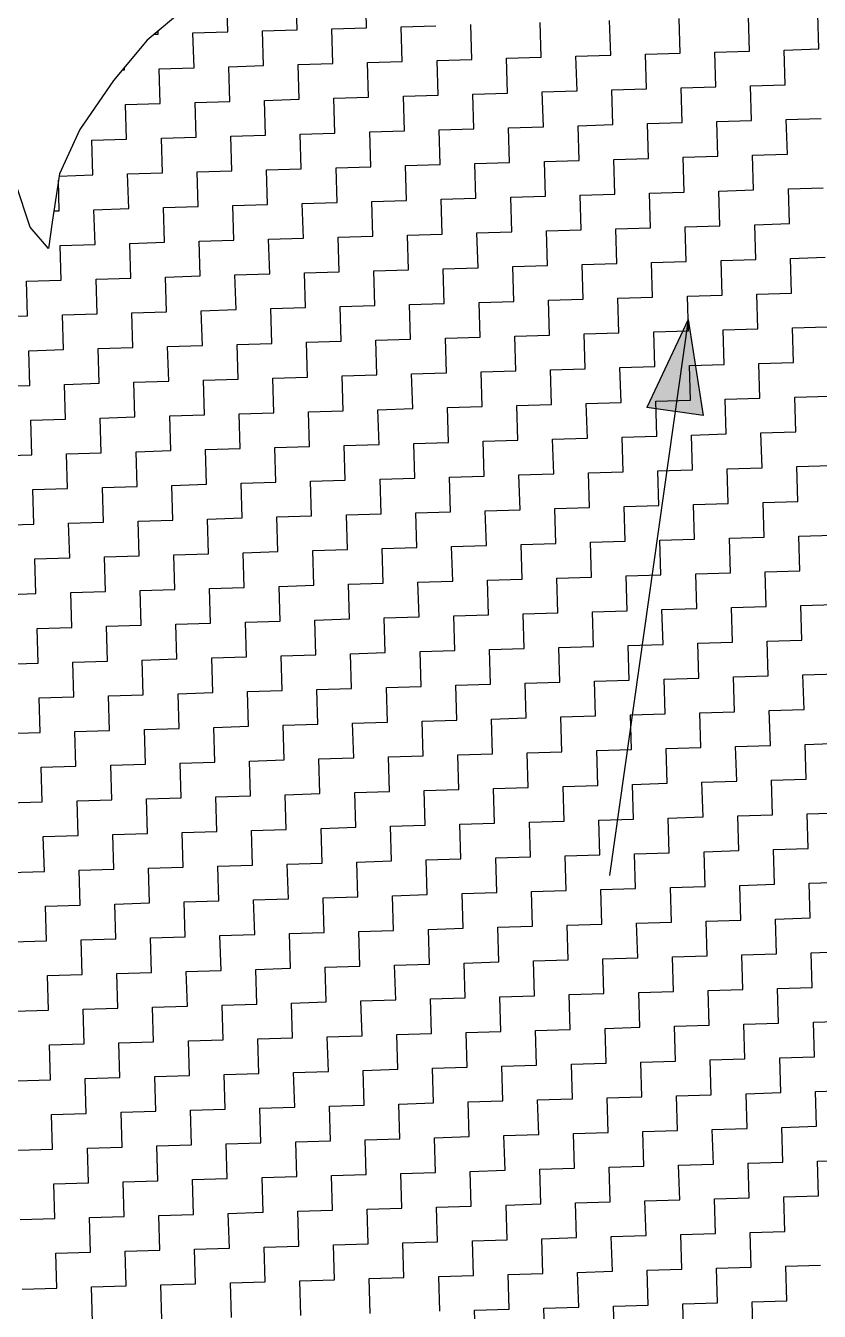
# Model space of a CAD drawing. Header units: metres. Extents: x 289662 to 290738, y 2016260 to 2018343.
# Drawn here: x 290160.7 to 290245.8, y 2016546.2 to 2016684 of the extents above; entities that cross this region are included whole.
import ezdxf

# ---------------------------------------------------------------- set-up
doc = ezdxf.new("R2010")
doc.units = ezdxf.units.M
doc.layers.add('POLY_HATCH', color=12, linetype='Continuous')

msp = doc.modelspace()

# ---------------------------------------------------------------- hatches: boundary and pattern name
h = msp.add_hatch(color=256)
h.paths.add_polyline_path([(290230.3, 2016642.62), (290233.33, 2016642.2), (290231.7, 2016652.52)])
h.paths.add_polyline_path([(290231.7, 2016652.52), (290227.27, 2016643.05), (290230.3, 2016642.62)])

# ---------------------------------------------------------------- linework, layer by layer
for points in [[(290231.7, 2016652.52), (290223.28, 2016592.88)], [(290231.7, 2016652.52), (290227.27, 2016643.05)], [(290231.7, 2016652.52), (290233.33, 2016642.2)], [(290233.33, 2016642.2), (290227.27, 2016643.05)]]:
    msp.add_lwpolyline(points)
at = {"layer": 'POLY_HATCH', "linetype": 'Continuous'}
for p, q in [((290197.23, 2016683.78), (290197.12, 2016687.51)), ((290182.34, 2016683.34), (290182.23, 2016687.06)), ((290189.78, 2016683.56), (290189.67, 2016687.28)), ((290230.84, 2016681.06), (290230.73, 2016684.79)), ((290238.29, 2016681.29), (290238.18, 2016685.01)), ((290245.73, 2016681.51), (290245.62, 2016685.23)), ((290174.89, 2016683.11), (290174.88, 2016683.44)), ((290178.61, 2016683.23), (290182.34, 2016683.34)), ((290178.73, 2016679.5), (290178.61, 2016683.23)), ((290186.06, 2016683.45), (290189.78, 2016683.56)), ((290186.17, 2016679.73), (290186.06, 2016683.45)), ((290193.5, 2016683.67), (290197.23, 2016683.78)), ((290193.62, 2016679.95), (290193.5, 2016683.67)), ((290200.95, 2016683.89), (290204.67, 2016684.01)), ((290201.06, 2016680.17), (290200.95, 2016683.89)), ((290208.51, 2016680.4), (290208.4, 2016684.12)), ((290215.95, 2016680.62), (290215.84, 2016684.34)), ((290223.4, 2016680.84), (290223.29, 2016684.56)), ((290174.48, 2016683.1), (290174.89, 2016683.11)), ((290212.23, 2016680.51), (290215.95, 2016680.62)), ((290212.34, 2016676.78), (290212.23, 2016680.51)), ((290219.67, 2016680.73), (290223.4, 2016680.84)), ((290219.79, 2016677.01), (290219.67, 2016680.73)), ((290227.12, 2016680.95), (290230.84, 2016681.06)), ((290227.23, 2016677.23), (290227.12, 2016680.95)), ((290234.57, 2016681.18), (290238.29, 2016681.29)), ((290234.68, 2016677.45), (290234.57, 2016681.18)), ((290242.01, 2016681.4), (290245.73, 2016681.51)), ((290242.12, 2016677.68), (290242.01, 2016681.4)), ((290171.03, 2016679.27), (290171.28, 2016679.28)), ((290171.28, 2016679.28), (290171.27, 2016679.56)), ((290175, 2016679.39), (290178.73, 2016679.5)), ((290175.11, 2016675.67), (290175, 2016679.39)), ((290182.45, 2016679.61), (290186.17, 2016679.73)), ((290182.56, 2016675.89), (290182.45, 2016679.61)), ((290189.89, 2016679.84), (290193.62, 2016679.95)), ((290190, 2016676.12), (290189.89, 2016679.84)), ((290197.34, 2016680.06), (290201.06, 2016680.17)), ((290197.45, 2016676.34), (290197.34, 2016680.06)), ((290204.78, 2016680.28), (290208.51, 2016680.4)), ((290204.9, 2016676.56), (290204.78, 2016680.28)), ((290193.73, 2016676.23), (290197.45, 2016676.34)), ((290201.17, 2016676.45), (290204.9, 2016676.56)), ((290201.28, 2016672.73), (290201.17, 2016676.45)), ((290208.62, 2016676.67), (290212.34, 2016676.78)), ((290208.73, 2016672.95), (290208.62, 2016676.67)), ((290216.06, 2016676.9), (290219.79, 2016677.01)), ((290216.18, 2016673.17), (290216.06, 2016676.9)), ((290223.51, 2016677.12), (290227.23, 2016677.23)), ((290223.62, 2016673.4), (290223.51, 2016677.12)), ((290230.95, 2016677.34), (290234.68, 2016677.45)), ((290231.07, 2016673.62), (290230.95, 2016677.34)), ((290238.4, 2016677.56), (290242.12, 2016677.68)), ((290238.51, 2016673.84), (290238.4, 2016677.56)), ((290171.39, 2016675.56), (290175.11, 2016675.67)), ((290171.5, 2016671.83), (290171.39, 2016675.56)), ((290178.84, 2016675.78), (290182.56, 2016675.89)), ((290178.95, 2016672.06), (290178.84, 2016675.78)), ((290186.28, 2016676), (290190, 2016676.12)), ((290186.39, 2016672.28), (290186.28, 2016676)), ((290193.84, 2016672.5), (290193.73, 2016676.23)), ((290227.34, 2016673.51), (290231.07, 2016673.62)), ((290234.79, 2016673.73), (290238.51, 2016673.84)), ((290234.9, 2016670.01), (290234.79, 2016673.73)), ((290242.23, 2016673.95), (290245.96, 2016674.06)), ((290242.35, 2016670.23), (290242.23, 2016673.95)), ((290182.67, 2016672.17), (290186.39, 2016672.28)), ((290182.78, 2016668.45), (290182.67, 2016672.17)), ((290190.12, 2016672.39), (290193.84, 2016672.5)), ((290190.23, 2016668.67), (290190.12, 2016672.39)), ((290197.56, 2016672.62), (290201.28, 2016672.73)), ((290197.67, 2016668.89), (290197.56, 2016672.62)), ((290205.01, 2016672.84), (290208.73, 2016672.95)), ((290205.12, 2016669.12), (290205.01, 2016672.84)), ((290212.45, 2016673.06), (290216.18, 2016673.17)), ((290212.56, 2016669.34), (290212.45, 2016673.06)), ((290219.9, 2016673.28), (290223.62, 2016673.4)), ((290220.01, 2016669.56), (290219.9, 2016673.28)), ((290227.45, 2016669.78), (290227.34, 2016673.51)), ((290167.78, 2016671.72), (290171.5, 2016671.83)), ((290167.89, 2016668), (290167.78, 2016671.72)), ((290175.23, 2016671.95), (290178.95, 2016672.06)), ((290175.34, 2016668.22), (290175.23, 2016671.95)), ((290216.29, 2016669.45), (290220.01, 2016669.56)), ((290216.4, 2016665.73), (290216.29, 2016669.45)), ((290223.73, 2016669.67), (290227.45, 2016669.78)), ((290223.84, 2016665.95), (290223.73, 2016669.67)), ((290231.18, 2016669.9), (290234.9, 2016670.01)), ((290231.29, 2016666.17), (290231.18, 2016669.9)), ((290238.62, 2016670.12), (290242.35, 2016670.23)), ((290238.73, 2016666.4), (290238.62, 2016670.12)), ((290171.61, 2016668.11), (290175.34, 2016668.22)), ((290171.73, 2016664.39), (290171.61, 2016668.11)), ((290179.06, 2016668.34), (290182.78, 2016668.45)), ((290179.17, 2016664.61), (290179.06, 2016668.34)), ((290186.51, 2016668.56), (290190.23, 2016668.67)), ((290186.62, 2016664.84), (290186.51, 2016668.56)), ((290193.95, 2016668.78), (290197.67, 2016668.89)), ((290194.06, 2016665.06), (290193.95, 2016668.78)), ((290201.4, 2016669), (290205.12, 2016669.12)), ((290201.51, 2016665.28), (290201.4, 2016669)), ((290208.84, 2016669.23), (290212.56, 2016669.34)), ((290208.95, 2016665.5), (290208.84, 2016669.23)), ((290164.28, 2016664.17), (290164.18, 2016667.44)), ((290164.25, 2016667.89), (290167.89, 2016668)), ((290197.78, 2016665.17), (290201.51, 2016665.28)), ((290205.23, 2016665.39), (290208.95, 2016665.5)), ((290205.34, 2016661.67), (290205.23, 2016665.39)), ((290212.68, 2016665.62), (290216.4, 2016665.73)), ((290212.79, 2016661.89), (290212.68, 2016665.62)), ((290220.12, 2016665.84), (290223.84, 2016665.95)), ((290220.23, 2016662.12), (290220.12, 2016665.84)), ((290227.57, 2016666.06), (290231.29, 2016666.17)), ((290227.68, 2016662.34), (290227.57, 2016666.06)), ((290235.01, 2016666.28), (290238.73, 2016666.4)), ((290235.12, 2016662.56), (290235.01, 2016666.28)), ((290242.46, 2016666.51), (290246.18, 2016666.62)), ((290242.57, 2016662.79), (290242.46, 2016666.51)), ((290163.69, 2016664.15), (290164.28, 2016664.17)), ((290168, 2016664.28), (290171.73, 2016664.39)), ((290168.11, 2016660.56), (290168, 2016664.28)), ((290175.45, 2016664.5), (290179.17, 2016664.61)), ((290175.56, 2016660.78), (290175.45, 2016664.5)), ((290182.89, 2016664.72), (290186.62, 2016664.84)), ((290183.01, 2016661), (290182.89, 2016664.72)), ((290190.34, 2016664.95), (290194.06, 2016665.06)), ((290190.45, 2016661.22), (290190.34, 2016664.95)), ((290197.9, 2016661.45), (290197.78, 2016665.17)), ((290231.4, 2016662.45), (290235.12, 2016662.56)), ((290238.85, 2016662.67), (290242.57, 2016662.79)), ((290238.96, 2016658.95), (290238.85, 2016662.67)), ((290186.73, 2016661.11), (290190.45, 2016661.22)), ((290194.17, 2016661.34), (290197.9, 2016661.45)), ((290194.28, 2016657.61), (290194.17, 2016661.34)), ((290201.62, 2016661.56), (290205.34, 2016661.67)), ((290201.73, 2016657.84), (290201.62, 2016661.56)), ((290209.06, 2016661.78), (290212.79, 2016661.89)), ((290209.18, 2016658.06), (290209.06, 2016661.78)), ((290216.51, 2016662), (290220.23, 2016662.12)), ((290216.62, 2016658.28), (290216.51, 2016662)), ((290223.95, 2016662.23), (290227.68, 2016662.34)), ((290224.07, 2016658.5), (290223.95, 2016662.23)), ((290231.51, 2016658.73), (290231.4, 2016662.45)), ((290164.39, 2016660.44), (290168.11, 2016660.56)), ((290164.5, 2016656.72), (290164.39, 2016660.44)), ((290171.84, 2016660.67), (290175.56, 2016660.78)), ((290171.95, 2016656.94), (290171.84, 2016660.67)), ((290179.28, 2016660.89), (290183.01, 2016661)), ((290179.39, 2016657.17), (290179.28, 2016660.89)), ((290186.84, 2016657.39), (290186.73, 2016661.11)), ((290220.34, 2016658.39), (290224.07, 2016658.5)), ((290220.46, 2016654.67), (290220.34, 2016658.39)), ((290227.79, 2016658.62), (290231.51, 2016658.73)), ((290227.9, 2016654.89), (290227.79, 2016658.62)), ((290235.23, 2016658.84), (290238.96, 2016658.95)), ((290235.35, 2016655.12), (290235.23, 2016658.84)), ((290242.68, 2016659.06), (290246.4, 2016659.17)), ((290242.79, 2016655.34), (290242.68, 2016659.06)), ((290175.67, 2016657.06), (290179.39, 2016657.17)), ((290175.78, 2016653.33), (290175.67, 2016657.06)), ((290183.12, 2016657.28), (290186.84, 2016657.39)), ((290183.23, 2016653.56), (290183.12, 2016657.28)), ((290190.56, 2016657.5), (290194.28, 2016657.61)), ((290190.67, 2016653.78), (290190.56, 2016657.5)), ((290198.01, 2016657.72), (290201.73, 2016657.84)), ((290198.12, 2016654), (290198.01, 2016657.72)), ((290205.45, 2016657.95), (290209.18, 2016658.06)), ((290205.56, 2016654.22), (290205.45, 2016657.95)), ((290212.9, 2016658.17), (290216.62, 2016658.28)), ((290213.01, 2016654.45), (290212.9, 2016658.17)), ((290160.78, 2016656.61), (290164.5, 2016656.72)), ((290160.89, 2016652.89), (290160.78, 2016656.61)), ((290168.23, 2016656.83), (290171.95, 2016656.94)), ((290168.34, 2016653.11), (290168.23, 2016656.83)), ((290209.29, 2016654.34), (290213.01, 2016654.45)), ((290209.4, 2016650.61), (290209.29, 2016654.34)), ((290216.73, 2016654.56), (290220.46, 2016654.67)), ((290216.84, 2016650.84), (290216.73, 2016654.56)), ((290224.18, 2016654.78), (290227.9, 2016654.89)), ((290224.29, 2016651.06), (290224.18, 2016654.78)), ((290231.62, 2016655.01), (290235.35, 2016655.12)), ((290231.73, 2016651.28), (290231.62, 2016655.01)), ((290239.07, 2016655.23), (290242.79, 2016655.34)), ((290239.18, 2016651.51), (290239.07, 2016655.23)), ((290157.17, 2016652.78), (290160.89, 2016652.89)), ((290164.61, 2016653), (290168.34, 2016653.11)), ((290164.73, 2016649.28), (290164.61, 2016653)), ((290172.06, 2016653.22), (290175.78, 2016653.33)), ((290172.17, 2016649.5), (290172.06, 2016653.22)), ((290179.51, 2016653.44), (290183.23, 2016653.56)), ((290179.62, 2016649.72), (290179.51, 2016653.44)), ((290186.95, 2016653.67), (290190.67, 2016653.78)), ((290187.06, 2016649.94), (290186.95, 2016653.67)), ((290194.4, 2016653.89), (290198.12, 2016654)), ((290194.51, 2016650.17), (290194.4, 2016653.89)), ((290201.84, 2016654.11), (290205.56, 2016654.22)), ((290201.95, 2016650.39), (290201.84, 2016654.11)), ((290235.46, 2016651.39), (290239.18, 2016651.51)), ((290242.9, 2016651.62), (290246.63, 2016651.73)), ((290243.01, 2016647.89), (290242.9, 2016651.62)), ((290190.79, 2016650.06), (290194.51, 2016650.17)), ((290198.23, 2016650.28), (290201.95, 2016650.39)), ((290198.34, 2016646.56), (290198.23, 2016650.28)), ((290205.68, 2016650.5), (290209.4, 2016650.61)), ((290205.79, 2016646.78), (290205.68, 2016650.5)), ((290213.12, 2016650.73), (290216.84, 2016650.84)), ((290213.23, 2016647), (290213.12, 2016650.73)), ((290220.57, 2016650.95), (290224.29, 2016651.06)), ((290220.68, 2016647.23), (290220.57, 2016650.95)), ((290228.01, 2016651.17), (290231.73, 2016651.28)), ((290228.12, 2016647.45), (290228.01, 2016651.17)), ((290235.57, 2016647.67), (290235.46, 2016651.39)), ((290161, 2016649.16), (290164.73, 2016649.28)), ((290161.12, 2016645.44), (290161, 2016649.16)), ((290168.45, 2016649.39), (290172.17, 2016649.5)), ((290168.56, 2016645.66), (290168.45, 2016649.39)), ((290175.89, 2016649.61), (290179.62, 2016649.72)), ((290176.01, 2016645.89), (290175.89, 2016649.61)), ((290183.34, 2016649.83), (290187.06, 2016649.94)), ((290183.45, 2016646.11), (290183.34, 2016649.83)), ((290190.9, 2016646.33), (290190.79, 2016650.06)), ((290224.4, 2016647.34), (290228.12, 2016647.45)), ((290231.85, 2016647.56), (290235.57, 2016647.67)), ((290231.96, 2016643.84), (290231.85, 2016647.56)), ((290239.29, 2016647.78), (290243.01, 2016647.89)), ((290239.4, 2016644.06), (290239.29, 2016647.78)), ((290179.73, 2016646), (290183.45, 2016646.11)), ((290179.84, 2016642.28), (290179.73, 2016646)), ((290187.17, 2016646.22), (290190.9, 2016646.33)), ((290187.29, 2016642.5), (290187.17, 2016646.22)), ((290194.62, 2016646.45), (290198.34, 2016646.56)), ((290194.73, 2016642.72), (290194.62, 2016646.45)), ((290202.06, 2016646.67), (290205.79, 2016646.78)), ((290202.18, 2016642.95), (290202.06, 2016646.67)), ((290209.51, 2016646.89), (290213.23, 2016647)), ((290209.62, 2016643.17), (290209.51, 2016646.89)), ((290216.96, 2016647.11), (290220.68, 2016647.23)), ((290217.07, 2016643.39), (290216.96, 2016647.11)), ((290224.51, 2016643.61), (290224.4, 2016647.34)), ((290157.39, 2016645.33), (290161.12, 2016645.44)), ((290164.84, 2016645.55), (290168.56, 2016645.66)), ((290164.95, 2016641.83), (290164.84, 2016645.55)), ((290172.28, 2016645.78), (290176.01, 2016645.89)), ((290172.39, 2016642.05), (290172.28, 2016645.78)), ((290213.34, 2016643.28), (290217.07, 2016643.39)), ((290213.46, 2016639.56), (290213.34, 2016643.28)), ((290220.79, 2016643.5), (290224.51, 2016643.61)), ((290220.9, 2016639.78), (290220.79, 2016643.5)), ((290228.24, 2016643.73), (290231.96, 2016643.84)), ((290228.35, 2016640), (290228.24, 2016643.73)), ((290235.68, 2016643.95), (290239.4, 2016644.06)), ((290235.79, 2016640.23), (290235.68, 2016643.95)), ((290243.13, 2016644.17), (290246.85, 2016644.28)), ((290243.24, 2016640.45), (290243.13, 2016644.17)), ((290168.67, 2016641.94), (290172.39, 2016642.05)), ((290168.78, 2016638.22), (290168.67, 2016641.94)), ((290176.12, 2016642.16), (290179.84, 2016642.28)), ((290176.23, 2016638.44), (290176.12, 2016642.16)), ((290183.56, 2016642.39), (290187.29, 2016642.5)), ((290183.67, 2016638.67), (290183.56, 2016642.39)), ((290191.01, 2016642.61), (290194.73, 2016642.72)), ((290191.12, 2016638.89), (290191.01, 2016642.61)), ((290198.45, 2016642.83), (290202.18, 2016642.95)), ((290198.57, 2016639.11), (290198.45, 2016642.83)), ((290205.9, 2016643.06), (290209.62, 2016643.17)), ((290206.01, 2016639.33), (290205.9, 2016643.06)), ((290161.23, 2016641.72), (290164.95, 2016641.83)), ((290161.34, 2016638), (290161.23, 2016641.72)), ((290194.84, 2016639), (290198.57, 2016639.11)), ((290202.29, 2016639.22), (290206.01, 2016639.33)), ((290202.4, 2016635.5), (290202.29, 2016639.22)), ((290209.73, 2016639.45), (290213.46, 2016639.56)), ((290209.84, 2016635.72), (290209.73, 2016639.45)), ((290217.18, 2016639.67), (290220.9, 2016639.78)), ((290217.29, 2016635.95), (290217.18, 2016639.67)), ((290224.62, 2016639.89), (290228.35, 2016640)), ((290224.74, 2016636.17), (290224.62, 2016639.89)), ((290232.07, 2016640.11), (290235.79, 2016640.23)), ((290232.18, 2016636.39), (290232.07, 2016640.11)), ((290239.51, 2016640.34), (290243.24, 2016640.45)), ((290239.63, 2016636.61), (290239.51, 2016640.34)), ((290157.62, 2016637.88), (290161.34, 2016638)), ((290165.06, 2016638.11), (290168.78, 2016638.22)), ((290165.17, 2016634.39), (290165.06, 2016638.11)), ((290172.51, 2016638.33), (290176.23, 2016638.44)), ((290172.62, 2016634.61), (290172.51, 2016638.33)), ((290179.95, 2016638.55), (290183.67, 2016638.67)), ((290180.06, 2016634.83), (290179.95, 2016638.55)), ((290187.4, 2016638.78), (290191.12, 2016638.89)), ((290187.51, 2016635.05), (290187.4, 2016638.78)), ((290194.95, 2016635.28), (290194.84, 2016639)), ((290228.46, 2016636.28), (290232.18, 2016636.39)), ((290235.9, 2016636.5), (290239.63, 2016636.61)), ((290236.01, 2016632.78), (290235.9, 2016636.5)), ((290243.35, 2016636.73), (290247.07, 2016636.84)), ((290243.46, 2016633), (290243.35, 2016636.73)), ((290183.79, 2016634.94), (290187.51, 2016635.05)), ((290183.9, 2016631.22), (290183.79, 2016634.94)), ((290191.23, 2016635.17), (290194.95, 2016635.28)), ((290191.34, 2016631.44), (290191.23, 2016635.17)), ((290198.68, 2016635.39), (290202.4, 2016635.5)), ((290198.79, 2016631.67), (290198.68, 2016635.39)), ((290206.12, 2016635.61), (290209.84, 2016635.72)), ((290206.23, 2016631.89), (290206.12, 2016635.61)), ((290213.57, 2016635.83), (290217.29, 2016635.95)), ((290213.68, 2016632.11), (290213.57, 2016635.83)), ((290221.01, 2016636.06), (290224.74, 2016636.17)), ((290221.12, 2016632.33), (290221.01, 2016636.06)), ((290228.57, 2016632.56), (290228.46, 2016636.28)), ((290161.45, 2016634.27), (290165.17, 2016634.39)), ((290161.56, 2016630.55), (290161.45, 2016634.27)), ((290168.9, 2016634.5), (290172.62, 2016634.61)), ((290169.01, 2016630.77), (290168.9, 2016634.5)), ((290176.34, 2016634.72), (290180.06, 2016634.83)), ((290176.45, 2016631), (290176.34, 2016634.72)), ((290217.4, 2016632.22), (290221.12, 2016632.33)), ((290217.51, 2016628.5), (290217.4, 2016632.22)), ((290224.85, 2016632.45), (290228.57, 2016632.56)), ((290224.96, 2016628.72), (290224.85, 2016632.45)), ((290232.29, 2016632.67), (290236.01, 2016632.78)), ((290232.4, 2016628.95), (290232.29, 2016632.67)), ((290239.74, 2016632.89), (290243.46, 2016633)), ((290239.85, 2016629.17), (290239.74, 2016632.89)), ((290172.73, 2016630.89), (290176.45, 2016631)), ((290172.84, 2016627.16), (290172.73, 2016630.89)), ((290180.17, 2016631.11), (290183.9, 2016631.22)), ((290180.29, 2016627.39), (290180.17, 2016631.11)), ((290187.62, 2016631.33), (290191.34, 2016631.44)), ((290187.73, 2016627.61), (290187.62, 2016631.33)), ((290195.07, 2016631.55), (290198.79, 2016631.67)), ((290195.18, 2016627.83), (290195.07, 2016631.55)), ((290202.51, 2016631.78), (290206.23, 2016631.89)), ((290202.62, 2016628.05), (290202.51, 2016631.78)), ((290209.96, 2016632), (290213.68, 2016632.11)), ((290210.07, 2016628.28), (290209.96, 2016632)), ((290157.84, 2016630.44), (290161.56, 2016630.55)), ((290165.28, 2016630.66), (290169.01, 2016630.77)), ((290165.4, 2016626.94), (290165.28, 2016630.66)), ((290198.9, 2016627.94), (290202.62, 2016628.05)), ((290206.34, 2016628.17), (290210.07, 2016628.28)), ((290206.46, 2016624.44), (290206.34, 2016628.17)), ((290213.79, 2016628.39), (290217.51, 2016628.5)), ((290213.9, 2016624.67), (290213.79, 2016628.39)), ((290221.24, 2016628.61), (290224.96, 2016628.72)), ((290221.35, 2016624.89), (290221.24, 2016628.61)), ((290228.68, 2016628.83), (290232.4, 2016628.95)), ((290228.79, 2016625.11), (290228.68, 2016628.83)), ((290236.13, 2016629.06), (290239.85, 2016629.17)), ((290236.24, 2016625.34), (290236.13, 2016629.06)), ((290243.57, 2016629.28), (290247.29, 2016629.39)), ((290243.68, 2016625.56), (290243.57, 2016629.28)), ((290161.67, 2016626.83), (290165.4, 2016626.94)), ((290161.78, 2016623.11), (290161.67, 2016626.83)), ((290169.12, 2016627.05), (290172.84, 2016627.16)), ((290169.23, 2016623.33), (290169.12, 2016627.05)), ((290176.56, 2016627.27), (290180.29, 2016627.39)), ((290176.67, 2016623.55), (290176.56, 2016627.27)), ((290184.01, 2016627.5), (290187.73, 2016627.61)), ((290184.12, 2016623.77), (290184.01, 2016627.5)), ((290191.45, 2016627.72), (290195.18, 2016627.83)), ((290191.57, 2016624), (290191.45, 2016627.72)), ((290199.01, 2016624.22), (290198.9, 2016627.94)), ((290232.52, 2016625.22), (290236.24, 2016625.34)), ((290239.96, 2016625.45), (290243.68, 2016625.56)), ((290240.07, 2016621.72), (290239.96, 2016625.45)), ((290187.84, 2016623.89), (290191.57, 2016624)), ((290195.29, 2016624.11), (290199.01, 2016624.22)), ((290195.4, 2016620.39), (290195.29, 2016624.11)), ((290202.73, 2016624.33), (290206.46, 2016624.44)), ((290202.85, 2016620.61), (290202.73, 2016624.33)), ((290210.18, 2016624.55), (290213.9, 2016624.67)), ((290210.29, 2016620.83), (290210.18, 2016624.55)), ((290217.62, 2016624.78), (290221.35, 2016624.89)), ((290217.74, 2016621.06), (290217.62, 2016624.78)), ((290225.07, 2016625), (290228.79, 2016625.11)), ((290225.18, 2016621.28), (290225.07, 2016625)), ((290232.63, 2016621.5), (290232.52, 2016625.22)), ((290158.06, 2016622.99), (290161.78, 2016623.11)), ((290165.51, 2016623.22), (290169.23, 2016623.33)), ((290165.62, 2016619.49), (290165.51, 2016623.22)), ((290172.95, 2016623.44), (290176.67, 2016623.55)), ((290173.06, 2016619.72), (290172.95, 2016623.44)), ((290180.4, 2016623.66), (290184.12, 2016623.77)), ((290180.51, 2016619.94), (290180.4, 2016623.66)), ((290187.95, 2016620.16), (290187.84, 2016623.89)), ((290221.46, 2016621.17), (290225.18, 2016621.28)), ((290221.57, 2016617.44), (290221.46, 2016621.17)), ((290228.9, 2016621.39), (290232.63, 2016621.5)), ((290229.02, 2016617.67), (290228.9, 2016621.39)), ((290236.35, 2016621.61), (290240.07, 2016621.72)), ((290236.46, 2016617.89), (290236.35, 2016621.61)), ((290243.79, 2016621.84), (290247.52, 2016621.95)), ((290243.91, 2016618.11), (290243.79, 2016621.84)), ((290176.79, 2016619.83), (290180.51, 2016619.94)), ((290176.9, 2016616.11), (290176.79, 2016619.83)), ((290184.23, 2016620.05), (290187.95, 2016620.16)), ((290184.34, 2016616.33), (290184.23, 2016620.05)), ((290191.68, 2016620.27), (290195.4, 2016620.39)), ((290191.79, 2016616.55), (290191.68, 2016620.27)), ((290199.12, 2016620.5), (290202.85, 2016620.61)), ((290199.23, 2016616.78), (290199.12, 2016620.5)), ((290206.57, 2016620.72), (290210.29, 2016620.83)), ((290206.68, 2016617), (290206.57, 2016620.72)), ((290214.01, 2016620.94), (290217.74, 2016621.06)), ((290214.12, 2016617.22), (290214.01, 2016620.94)), ((290161.9, 2016619.38), (290165.62, 2016619.49)), ((290162.01, 2016615.66), (290161.9, 2016619.38)), ((290169.34, 2016619.61), (290173.06, 2016619.72)), ((290169.45, 2016615.88), (290169.34, 2016619.61)), ((290210.4, 2016617.11), (290214.12, 2016617.22)), ((290210.51, 2016613.39), (290210.4, 2016617.11)), ((290217.85, 2016617.33), (290221.57, 2016617.44)), ((290217.96, 2016613.61), (290217.85, 2016617.33)), ((290225.29, 2016617.56), (290229.02, 2016617.67)), ((290225.4, 2016613.83), (290225.29, 2016617.56)), ((290232.74, 2016617.78), (290236.46, 2016617.89)), ((290232.85, 2016614.06), (290232.74, 2016617.78)), ((290240.18, 2016618), (290243.91, 2016618.11)), ((290240.29, 2016614.28), (290240.18, 2016618)), ((290158.28, 2016615.55), (290162.01, 2016615.66)), ((290165.73, 2016615.77), (290169.45, 2016615.88)), ((290165.84, 2016612.05), (290165.73, 2016615.77)), ((290173.18, 2016615.99), (290176.9, 2016616.11)), ((290173.29, 2016612.27), (290173.18, 2016615.99)), ((290180.62, 2016616.22), (290184.34, 2016616.33)), ((290180.73, 2016612.49), (290180.62, 2016616.22)), ((290188.07, 2016616.44), (290191.79, 2016616.55)), ((290188.18, 2016612.72), (290188.07, 2016616.44)), ((290195.51, 2016616.66), (290199.23, 2016616.78)), ((290195.62, 2016612.94), (290195.51, 2016616.66)), ((290202.96, 2016616.89), (290206.68, 2016617)), ((290203.07, 2016613.16), (290202.96, 2016616.89)), ((290236.57, 2016614.17), (290240.29, 2016614.28)), ((290244.02, 2016614.39), (290247.74, 2016614.5)), ((290244.13, 2016610.67), (290244.02, 2016614.39)), ((290191.9, 2016612.83), (290195.62, 2016612.94)), ((290199.35, 2016613.05), (290203.07, 2016613.16)), ((290199.46, 2016609.33), (290199.35, 2016613.05)), ((290206.79, 2016613.28), (290210.51, 2016613.39)), ((290206.9, 2016609.55), (290206.79, 2016613.28)), ((290214.24, 2016613.5), (290217.96, 2016613.61)), ((290214.35, 2016609.78), (290214.24, 2016613.5)), ((290221.68, 2016613.72), (290225.4, 2016613.83)), ((290221.79, 2016610), (290221.68, 2016613.72)), ((290229.13, 2016613.94), (290232.85, 2016614.06)), ((290229.24, 2016610.22), (290229.13, 2016613.94)), ((290236.68, 2016610.44), (290236.57, 2016614.17)), ((290162.12, 2016611.94), (290165.84, 2016612.05)), ((290162.23, 2016608.21), (290162.12, 2016611.94)), ((290169.56, 2016612.16), (290173.29, 2016612.27)), ((290169.68, 2016608.44), (290169.56, 2016612.16)), ((290177.01, 2016612.38), (290180.73, 2016612.49)), ((290177.12, 2016608.66), (290177.01, 2016612.38)), ((290184.45, 2016612.61), (290188.18, 2016612.72)), ((290184.57, 2016608.88), (290184.45, 2016612.61)), ((290192.01, 2016609.11), (290191.9, 2016612.83)), ((290225.52, 2016610.11), (290229.24, 2016610.22)), ((290232.96, 2016610.33), (290236.68, 2016610.44)), ((290233.07, 2016606.61), (290232.96, 2016610.33)), ((290240.41, 2016610.56), (290244.13, 2016610.67)), ((290240.52, 2016606.83), (290240.41, 2016610.56)), ((290180.84, 2016608.77), (290184.57, 2016608.88)), ((290180.95, 2016605.05), (290180.84, 2016608.77)), ((290188.29, 2016609), (290192.01, 2016609.11)), ((290188.4, 2016605.27), (290188.29, 2016609)), ((290195.73, 2016609.22), (290199.46, 2016609.33)), ((290195.85, 2016605.5), (290195.73, 2016609.22)), ((290203.18, 2016609.44), (290206.9, 2016609.55)), ((290203.29, 2016605.72), (290203.18, 2016609.44)), ((290210.62, 2016609.66), (290214.35, 2016609.78)), ((290210.74, 2016605.94), (290210.62, 2016609.66)), ((290218.07, 2016609.89), (290221.79, 2016610)), ((290218.18, 2016606.16), (290218.07, 2016609.89)), ((290225.63, 2016606.39), (290225.52, 2016610.11)), ((290158.51, 2016608.1), (290162.23, 2016608.21)), ((290165.95, 2016608.33), (290169.68, 2016608.44)), ((290166.06, 2016604.6), (290165.95, 2016608.33)), ((290173.4, 2016608.55), (290177.12, 2016608.66)), ((290173.51, 2016604.83), (290173.4, 2016608.55)), ((290214.46, 2016606.05), (290218.18, 2016606.16)), ((290214.57, 2016602.33), (290214.46, 2016606.05)), ((290221.9, 2016606.28), (290225.63, 2016606.39)), ((290222.02, 2016602.55), (290221.9, 2016606.28)), ((290229.35, 2016606.5), (290233.07, 2016606.61)), ((290229.46, 2016602.78), (290229.35, 2016606.5)), ((290236.8, 2016606.72), (290240.52, 2016606.83)), ((290236.91, 2016603), (290236.8, 2016606.72)), ((290244.24, 2016606.94), (290247.96, 2016607.06)), ((290244.35, 2016603.22), (290244.24, 2016606.94)), ((290169.79, 2016604.72), (290173.51, 2016604.83)), ((290169.9, 2016600.99), (290169.79, 2016604.72)), ((290177.23, 2016604.94), (290180.95, 2016605.05)), ((290177.34, 2016601.22), (290177.23, 2016604.94)), ((290184.68, 2016605.16), (290188.4, 2016605.27)), ((290184.79, 2016601.44), (290184.68, 2016605.16)), ((290192.12, 2016605.38), (290195.85, 2016605.5)), ((290192.23, 2016601.66), (290192.12, 2016605.38)), ((290199.57, 2016605.61), (290203.29, 2016605.72)), ((290199.68, 2016601.88), (290199.57, 2016605.61)), ((290207.01, 2016605.83), (290210.74, 2016605.94)), ((290207.13, 2016602.11), (290207.01, 2016605.83)), ((290162.34, 2016604.49), (290166.06, 2016604.6)), ((290162.45, 2016600.77), (290162.34, 2016604.49)), ((290195.96, 2016601.77), (290199.68, 2016601.88)), ((290203.4, 2016602), (290207.13, 2016602.11)), ((290203.51, 2016598.27), (290203.4, 2016602)), ((290210.85, 2016602.22), (290214.57, 2016602.33)), ((290210.96, 2016598.5), (290210.85, 2016602.22)), ((290218.29, 2016602.44), (290222.02, 2016602.55)), ((290218.4, 2016598.72), (290218.29, 2016602.44)), ((290225.74, 2016602.66), (290229.46, 2016602.78)), ((290225.85, 2016598.94), (290225.74, 2016602.66)), ((290233.18, 2016602.89), (290236.91, 2016603)), ((290233.3, 2016599.16), (290233.18, 2016602.89)), ((290240.63, 2016603.11), (290244.35, 2016603.22)), ((290240.74, 2016599.39), (290240.63, 2016603.11)), ((290158.73, 2016600.66), (290162.45, 2016600.77)), ((290166.18, 2016600.88), (290169.9, 2016600.99)), ((290166.29, 2016597.16), (290166.18, 2016600.88)), ((290173.62, 2016601.1), (290177.34, 2016601.22)), ((290173.73, 2016597.38), (290173.62, 2016601.1)), ((290181.07, 2016601.33), (290184.79, 2016601.44)), ((290181.18, 2016597.6), (290181.07, 2016601.33)), ((290188.51, 2016601.55), (290192.23, 2016601.66)), ((290188.62, 2016597.83), (290188.51, 2016601.55)), ((290196.07, 2016598.05), (290195.96, 2016601.77)), ((290229.57, 2016599.05), (290233.3, 2016599.16)), ((290237.02, 2016599.28), (290240.74, 2016599.39)), ((290237.13, 2016595.55), (290237.02, 2016599.28)), ((290244.46, 2016599.5), (290248.19, 2016599.61)), ((290244.58, 2016595.78), (290244.46, 2016599.5)), ((290184.9, 2016597.72), (290188.62, 2016597.83)), ((290192.35, 2016597.94), (290196.07, 2016598.05)), ((290192.46, 2016594.22), (290192.35, 2016597.94)), ((290199.79, 2016598.16), (290203.51, 2016598.27)), ((290199.9, 2016594.44), (290199.79, 2016598.16)), ((290207.24, 2016598.38), (290210.96, 2016598.5)), ((290207.35, 2016594.66), (290207.24, 2016598.38)), ((290214.68, 2016598.61), (290218.4, 2016598.72)), ((290214.79, 2016594.88), (290214.68, 2016598.61)), ((290222.13, 2016598.83), (290225.85, 2016598.94)), ((290222.24, 2016595.11), (290222.13, 2016598.83)), ((290229.68, 2016595.33), (290229.57, 2016599.05)), ((290162.56, 2016597.05), (290166.29, 2016597.16)), ((290162.68, 2016593.32), (290162.56, 2016597.05)), ((290170.01, 2016597.27), (290173.73, 2016597.38)), ((290170.12, 2016593.55), (290170.01, 2016597.27)), ((290177.46, 2016597.49), (290181.18, 2016597.6)), ((290177.57, 2016593.77), (290177.46, 2016597.49)), ((290185.01, 2016593.99), (290184.9, 2016597.72)), ((290218.52, 2016595), (290222.24, 2016595.11)), ((290218.63, 2016591.27), (290218.52, 2016595)), ((290225.96, 2016595.22), (290229.68, 2016595.33)), ((290226.07, 2016591.5), (290225.96, 2016595.22)), ((290233.41, 2016595.44), (290237.13, 2016595.55)), ((290233.52, 2016591.72), (290233.41, 2016595.44)), ((290240.85, 2016595.67), (290244.58, 2016595.78)), ((290240.96, 2016591.94), (290240.85, 2016595.67)), ((290173.84, 2016593.66), (290177.57, 2016593.77)), ((290173.96, 2016589.94), (290173.84, 2016593.66)), ((290181.29, 2016593.88), (290185.01, 2016593.99)), ((290181.4, 2016590.16), (290181.29, 2016593.88)), ((290188.73, 2016594.1), (290192.46, 2016594.22)), ((290188.85, 2016590.38), (290188.73, 2016594.1)), ((290196.18, 2016594.33), (290199.9, 2016594.44)), ((290196.29, 2016590.6), (290196.18, 2016594.33)), ((290203.63, 2016594.55), (290207.35, 2016594.66)), ((290203.74, 2016590.83), (290203.63, 2016594.55)), ((290211.07, 2016594.77), (290214.79, 2016594.88)), ((290211.18, 2016591.05), (290211.07, 2016594.77)), ((290158.95, 2016593.21), (290162.68, 2016593.32)), ((290166.4, 2016593.44), (290170.12, 2016593.55)), ((290166.51, 2016589.71), (290166.4, 2016593.44)), ((290207.46, 2016590.94), (290211.18, 2016591.05)), ((290207.57, 2016587.22), (290207.46, 2016590.94)), ((290214.9, 2016591.16), (290218.63, 2016591.27)), ((290215.02, 2016587.44), (290214.9, 2016591.16)), ((290222.35, 2016591.39), (290226.07, 2016591.5)), ((290222.46, 2016587.66), (290222.35, 2016591.39)), ((290229.8, 2016591.61), (290233.52, 2016591.72)), ((290229.91, 2016587.89), (290229.8, 2016591.61)), ((290237.24, 2016591.83), (290240.96, 2016591.94)), ((290237.35, 2016588.11), (290237.24, 2016591.83)), ((290244.69, 2016592.05), (290248.41, 2016592.17)), ((290244.8, 2016588.33), (290244.69, 2016592.05)), ((290162.79, 2016589.6), (290166.51, 2016589.71)), ((290162.9, 2016585.88), (290162.79, 2016589.6)), ((290170.23, 2016589.82), (290173.96, 2016589.94)), ((290170.34, 2016586.1), (290170.23, 2016589.82)), ((290177.68, 2016590.05), (290181.4, 2016590.16)), ((290177.79, 2016586.32), (290177.68, 2016590.05)), ((290185.12, 2016590.27), (290188.85, 2016590.38)), ((290185.23, 2016586.55), (290185.12, 2016590.27)), ((290192.57, 2016590.49), (290196.29, 2016590.6)), ((290192.68, 2016586.77), (290192.57, 2016590.49)), ((290200.01, 2016590.72), (290203.74, 2016590.83)), ((290200.13, 2016586.99), (290200.01, 2016590.72)), ((290233.63, 2016588), (290237.35, 2016588.11)), ((290241.08, 2016588.22), (290244.8, 2016588.33)), ((290241.19, 2016584.5), (290241.08, 2016588.22)), ((290188.96, 2016586.66), (290192.68, 2016586.77)), ((290196.4, 2016586.88), (290200.13, 2016586.99)), ((290196.51, 2016583.16), (290196.4, 2016586.88)), ((290203.85, 2016587.1), (290207.57, 2016587.22)), ((290203.96, 2016583.38), (290203.85, 2016587.1)), ((290211.29, 2016587.33), (290215.02, 2016587.44)), ((290211.41, 2016583.61), (290211.29, 2016587.33)), ((290218.74, 2016587.55), (290222.46, 2016587.66)), ((290218.85, 2016583.83), (290218.74, 2016587.55)), ((290226.18, 2016587.77), (290229.91, 2016587.89)), ((290226.3, 2016584.05), (290226.18, 2016587.77)), ((290233.74, 2016584.27), (290233.63, 2016588)), ((290159.18, 2016585.77), (290162.9, 2016585.88)), ((290166.62, 2016585.99), (290170.34, 2016586.1)), ((290166.73, 2016582.27), (290166.62, 2016585.99)), ((290174.07, 2016586.21), (290177.79, 2016586.32)), ((290174.18, 2016582.49), (290174.07, 2016586.21)), ((290181.51, 2016586.44), (290185.23, 2016586.55)), ((290181.62, 2016582.71), (290181.51, 2016586.44)), ((290189.07, 2016582.94), (290188.96, 2016586.66)), ((290222.57, 2016583.94), (290226.3, 2016584.05)), ((290222.68, 2016580.22), (290222.57, 2016583.94)), ((290230.02, 2016584.16), (290233.74, 2016584.27)), ((290230.13, 2016580.44), (290230.02, 2016584.16)), ((290237.46, 2016584.39), (290241.19, 2016584.5)), ((290237.58, 2016580.66), (290237.46, 2016584.39)), ((290244.91, 2016584.61), (290248.63, 2016584.72)), ((290245.02, 2016580.89), (290244.91, 2016584.61)), ((290177.9, 2016582.6), (290181.62, 2016582.71)), ((290178.01, 2016578.88), (290177.9, 2016582.6)), ((290185.35, 2016582.82), (290189.07, 2016582.94)), ((290185.46, 2016579.1), (290185.35, 2016582.82)), ((290192.79, 2016583.05), (290196.51, 2016583.16)), ((290192.9, 2016579.33), (290192.79, 2016583.05)), ((290200.24, 2016583.27), (290203.96, 2016583.38)), ((290200.35, 2016579.55), (290200.24, 2016583.27)), ((290207.68, 2016583.49), (290211.41, 2016583.61)), ((290207.79, 2016579.77), (290207.68, 2016583.49)), ((290215.13, 2016583.72), (290218.85, 2016583.83)), ((290215.24, 2016579.99), (290215.13, 2016583.72)), ((290163.01, 2016582.16), (290166.73, 2016582.27)), ((290163.12, 2016578.43), (290163.01, 2016582.16)), ((290170.46, 2016582.38), (290174.18, 2016582.49)), ((290170.57, 2016578.66), (290170.46, 2016582.38)), ((290211.52, 2016579.88), (290215.24, 2016579.99)), ((290211.63, 2016576.16), (290211.52, 2016579.88)), ((290218.96, 2016580.11), (290222.68, 2016580.22)), ((290219.07, 2016576.38), (290218.96, 2016580.11)), ((290226.41, 2016580.33), (290230.13, 2016580.44)), ((290226.52, 2016576.61), (290226.41, 2016580.33)), ((290233.85, 2016580.55), (290237.58, 2016580.66)), ((290233.96, 2016576.83), (290233.85, 2016580.55)), ((290241.3, 2016580.77), (290245.02, 2016580.89)), ((290241.41, 2016577.05), (290241.3, 2016580.77)), ((290159.4, 2016578.32), (290163.12, 2016578.43)), ((290166.84, 2016578.54), (290170.57, 2016578.66)), ((290166.96, 2016574.82), (290166.84, 2016578.54)), ((290174.29, 2016578.77), (290178.01, 2016578.88)), ((290174.4, 2016575.05), (290174.29, 2016578.77)), ((290181.74, 2016578.99), (290185.46, 2016579.1)), ((290181.85, 2016575.27), (290181.74, 2016578.99)), ((290189.18, 2016579.21), (290192.9, 2016579.33)), ((290189.29, 2016575.49), (290189.18, 2016579.21)), ((290196.63, 2016579.44), (290200.35, 2016579.55)), ((290196.74, 2016575.71), (290196.63, 2016579.44)), ((290204.07, 2016579.66), (290207.79, 2016579.77)), ((290204.18, 2016575.94), (290204.07, 2016579.66)), ((290237.69, 2016576.94), (290241.41, 2016577.05)), ((290245.13, 2016577.16), (290248.86, 2016577.27)), ((290245.24, 2016573.44), (290245.13, 2016577.16)), ((290193.01, 2016575.6), (290196.74, 2016575.71)), ((290200.46, 2016575.83), (290204.18, 2016575.94)), ((290200.57, 2016572.1), (290200.46, 2016575.83)), ((290207.91, 2016576.05), (290211.63, 2016576.16)), ((290208.02, 2016572.33), (290207.91, 2016576.05)), ((290215.35, 2016576.27), (290219.07, 2016576.38)), ((290215.46, 2016572.55), (290215.35, 2016576.27)), ((290222.8, 2016576.49), (290226.52, 2016576.61)), ((290222.91, 2016572.77), (290222.8, 2016576.49)), ((290230.24, 2016576.72), (290233.96, 2016576.83)), ((290230.35, 2016572.99), (290230.24, 2016576.72)), ((290237.8, 2016573.22), (290237.69, 2016576.94)), ((290163.23, 2016574.71), (290166.96, 2016574.82)), ((290163.34, 2016570.99), (290163.23, 2016574.71)), ((290170.68, 2016574.93), (290174.4, 2016575.05)), ((290170.79, 2016571.21), (290170.68, 2016574.93)), ((290178.12, 2016575.16), (290181.85, 2016575.27)), ((290178.24, 2016571.43), (290178.12, 2016575.16)), ((290185.57, 2016575.38), (290189.29, 2016575.49)), ((290185.68, 2016571.66), (290185.57, 2016575.38)), ((290193.13, 2016571.88), (290193.01, 2016575.6)), ((290226.63, 2016572.88), (290230.35, 2016572.99)), ((290234.08, 2016573.11), (290237.8, 2016573.22)), ((290234.19, 2016569.38), (290234.08, 2016573.11)), ((290241.52, 2016573.33), (290245.24, 2016573.44)), ((290241.63, 2016569.61), (290241.52, 2016573.33)), ((290181.96, 2016571.55), (290185.68, 2016571.66)), ((290182.07, 2016567.82), (290181.96, 2016571.55)), ((290189.4, 2016571.77), (290193.13, 2016571.88)), ((290189.52, 2016568.05), (290189.4, 2016571.77)), ((290196.85, 2016571.99), (290200.57, 2016572.1)), ((290196.96, 2016568.27), (290196.85, 2016571.99)), ((290204.29, 2016572.21), (290208.02, 2016572.33)), ((290204.41, 2016568.49), (290204.29, 2016572.21)), ((290211.74, 2016572.44), (290215.46, 2016572.55)), ((290211.85, 2016568.71), (290211.74, 2016572.44)), ((290219.19, 2016572.66), (290222.91, 2016572.77)), ((290219.3, 2016568.94), (290219.19, 2016572.66)), ((290226.74, 2016569.16), (290226.63, 2016572.88)), ((290159.62, 2016570.88), (290163.34, 2016570.99)), ((290167.07, 2016571.1), (290170.79, 2016571.21)), ((290167.18, 2016567.38), (290167.07, 2016571.1)), ((290174.51, 2016571.32), (290178.24, 2016571.43)), ((290174.62, 2016567.6), (290174.51, 2016571.32)), ((290215.57, 2016568.83), (290219.3, 2016568.94)), ((290215.69, 2016565.1), (290215.57, 2016568.83)), ((290223.02, 2016569.05), (290226.74, 2016569.16)), ((290223.13, 2016565.33), (290223.02, 2016569.05)), ((290230.46, 2016569.27), (290234.19, 2016569.38)), ((290230.58, 2016565.55), (290230.46, 2016569.27)), ((290237.91, 2016569.49), (290241.63, 2016569.61)), ((290238.02, 2016565.77), (290237.91, 2016569.49)), ((290245.36, 2016569.72), (290249.08, 2016569.83)), ((290245.47, 2016566), (290245.36, 2016569.72)), ((290170.9, 2016567.49), (290174.62, 2016567.6)), ((290171.01, 2016563.77), (290170.9, 2016567.49)), ((290178.35, 2016567.71), (290182.07, 2016567.82)), ((290178.46, 2016563.99), (290178.35, 2016567.71)), ((290185.79, 2016567.93), (290189.52, 2016568.05)), ((290185.9, 2016564.21), (290185.79, 2016567.93)), ((290193.24, 2016568.16), (290196.96, 2016568.27)), ((290193.35, 2016564.43), (290193.24, 2016568.16)), ((290200.68, 2016568.38), (290204.41, 2016568.49)), ((290200.79, 2016564.66), (290200.68, 2016568.38)), ((290208.13, 2016568.6), (290211.85, 2016568.71)), ((290208.24, 2016564.88), (290208.13, 2016568.6)), ((290163.46, 2016567.27), (290167.18, 2016567.38)), ((290163.57, 2016563.54), (290163.46, 2016567.27)), ((290197.07, 2016564.55), (290200.79, 2016564.66)), ((290204.52, 2016564.77), (290208.24, 2016564.88)), ((290204.63, 2016561.05), (290204.52, 2016564.77)), ((290211.96, 2016564.99), (290215.69, 2016565.1)), ((290212.07, 2016561.27), (290211.96, 2016564.99)), ((290219.41, 2016565.21), (290223.13, 2016565.33)), ((290219.52, 2016561.49), (290219.41, 2016565.21)), ((290226.85, 2016565.44), (290230.58, 2016565.55)), ((290226.96, 2016561.72), (290226.85, 2016565.44)), ((290234.3, 2016565.66), (290238.02, 2016565.77)), ((290234.41, 2016561.94), (290234.3, 2016565.66)), ((290241.74, 2016565.88), (290245.47, 2016566)), ((290241.86, 2016562.16), (290241.74, 2016565.88)), ((290159.85, 2016563.43), (290163.57, 2016563.54)), ((290167.29, 2016563.65), (290171.01, 2016563.77)), ((290167.4, 2016559.93), (290167.29, 2016563.65)), ((290174.74, 2016563.88), (290178.46, 2016563.99)), ((290174.85, 2016560.15), (290174.74, 2016563.88)), ((290182.18, 2016564.1), (290185.9, 2016564.21)), ((290182.29, 2016560.38), (290182.18, 2016564.1)), ((290189.63, 2016564.32), (290193.35, 2016564.43)), ((290189.74, 2016560.6), (290189.63, 2016564.32)), ((290197.18, 2016560.82), (290197.07, 2016564.55)), ((290230.69, 2016561.83), (290234.41, 2016561.94)), ((290238.13, 2016562.05), (290241.86, 2016562.16)), ((290238.24, 2016558.33), (290238.13, 2016562.05)), ((290245.58, 2016562.27), (290249.3, 2016562.38)), ((290245.69, 2016558.55), (290245.58, 2016562.27)), ((290186.02, 2016560.49), (290189.74, 2016560.6)), ((290193.46, 2016560.71), (290197.18, 2016560.82)), ((290193.57, 2016556.99), (290193.46, 2016560.71)), ((290200.91, 2016560.93), (290204.63, 2016561.05)), ((290201.02, 2016557.21), (290200.91, 2016560.93)), ((290208.35, 2016561.16), (290212.07, 2016561.27)), ((290208.46, 2016557.43), (290208.35, 2016561.16)), ((290215.8, 2016561.38), (290219.52, 2016561.49)), ((290215.91, 2016557.66), (290215.8, 2016561.38)), ((290223.24, 2016561.6), (290226.96, 2016561.72)), ((290223.35, 2016557.88), (290223.24, 2016561.6)), ((290230.8, 2016558.1), (290230.69, 2016561.83)), ((290163.68, 2016559.82), (290167.4, 2016559.93)), ((290163.79, 2016556.1), (290163.68, 2016559.82)), ((290171.12, 2016560.04), (290174.85, 2016560.15)), ((290171.24, 2016556.32), (290171.12, 2016560.04)), ((290178.57, 2016560.27), (290182.29, 2016560.38)), ((290178.68, 2016556.54), (290178.57, 2016560.27)), ((290186.13, 2016556.77), (290186.02, 2016560.49)), ((290219.63, 2016557.77), (290223.35, 2016557.88)), ((290219.74, 2016554.05), (290219.63, 2016557.77)), ((290227.08, 2016557.99), (290230.8, 2016558.1)), ((290227.19, 2016554.27), (290227.08, 2016557.99)), ((290234.52, 2016558.22), (290238.24, 2016558.33)), ((290234.63, 2016554.49), (290234.52, 2016558.22)), ((290241.97, 2016558.44), (290245.69, 2016558.55)), ((290242.08, 2016554.72), (290241.97, 2016558.44)), ((290174.96, 2016556.43), (290178.68, 2016556.54)), ((290175.07, 2016552.71), (290174.96, 2016556.43)), ((290182.4, 2016556.65), (290186.13, 2016556.77)), ((290182.52, 2016552.93), (290182.4, 2016556.65)), ((290189.85, 2016556.88), (290193.57, 2016556.99)), ((290189.96, 2016553.15), (290189.85, 2016556.88)), ((290197.29, 2016557.1), (290201.02, 2016557.21)), ((290197.41, 2016553.38), (290197.29, 2016557.1)), ((290204.74, 2016557.32), (290208.46, 2016557.43)), ((290204.85, 2016553.6), (290204.74, 2016557.32)), ((290212.19, 2016557.55), (290215.91, 2016557.66)), ((290212.3, 2016553.82), (290212.19, 2016557.55)), ((290160.07, 2016555.99), (290163.79, 2016556.1)), ((290167.51, 2016556.21), (290171.24, 2016556.32)), ((290167.62, 2016552.49), (290167.51, 2016556.21)), ((290208.57, 2016553.71), (290212.3, 2016553.82)), ((290208.69, 2016549.99), (290208.57, 2016553.71)), ((290216.02, 2016553.94), (290219.74, 2016554.05)), ((290216.13, 2016550.21), (290216.02, 2016553.94)), ((290223.47, 2016554.16), (290227.19, 2016554.27)), ((290223.58, 2016550.44), (290223.47, 2016554.16)), ((290230.91, 2016554.38), (290234.63, 2016554.49)), ((290231.02, 2016550.66), (290230.91, 2016554.38)), ((290238.36, 2016554.6), (290242.08, 2016554.72)), ((290238.47, 2016550.88), (290238.36, 2016554.6)), ((290163.9, 2016552.37), (290167.62, 2016552.49)), ((290164.01, 2016548.65), (290163.9, 2016552.37)), ((290171.35, 2016552.6), (290175.07, 2016552.71)), ((290171.46, 2016548.87), (290171.35, 2016552.6)), ((290178.79, 2016552.82), (290182.52, 2016552.93)), ((290178.9, 2016549.1), (290178.79, 2016552.82)), ((290186.24, 2016553.04), (290189.96, 2016553.15)), ((290186.35, 2016549.32), (290186.24, 2016553.04)), ((290193.68, 2016553.27), (290197.41, 2016553.38)), ((290193.8, 2016549.54), (290193.68, 2016553.27)), ((290201.13, 2016553.49), (290204.85, 2016553.6)), ((290201.24, 2016549.77), (290201.13, 2016553.49)), ((290234.74, 2016550.77), (290238.47, 2016550.88)), ((290242.19, 2016550.99), (290245.91, 2016551.1)), ((290242.3, 2016547.27), (290242.19, 2016550.99)), ((290190.07, 2016549.43), (290193.8, 2016549.54)), ((290197.52, 2016549.66), (290201.24, 2016549.77)), ((290197.63, 2016545.93), (290197.52, 2016549.66)), ((290204.96, 2016549.88), (290208.69, 2016549.99)), ((290205.07, 2016546.16), (290204.96, 2016549.88)), ((290212.41, 2016550.1), (290216.13, 2016550.21)), ((290212.52, 2016546.38), (290212.41, 2016550.1)), ((290219.85, 2016550.32), (290223.58, 2016550.44)), ((290219.97, 2016546.6), (290219.85, 2016550.32)), ((290227.3, 2016550.55), (290231.02, 2016550.66)), ((290227.41, 2016546.82), (290227.3, 2016550.55)), ((290234.86, 2016547.05), (290234.74, 2016550.77)), ((290160.29, 2016548.54), (290164.01, 2016548.65)), ((290167.74, 2016548.76), (290171.46, 2016548.87)), ((290167.85, 2016545.04), (290167.74, 2016548.76)), ((290175.18, 2016548.99), (290178.9, 2016549.1)), ((290175.29, 2016545.26), (290175.18, 2016548.99)), ((290182.63, 2016549.21), (290186.35, 2016549.32)), ((290182.74, 2016545.49), (290182.63, 2016549.21)), ((290190.18, 2016545.71), (290190.07, 2016549.43)), ((290223.69, 2016546.71), (290227.41, 2016546.82)), ((290231.13, 2016546.94), (290234.86, 2016547.05)), ((290231.24, 2016543.21), (290231.13, 2016546.94)), ((290238.58, 2016547.16), (290242.3, 2016547.27)), ((290238.69, 2016543.44), (290238.58, 2016547.16)), ((290208.8, 2016546.27), (290212.52, 2016546.38)), ((290208.91, 2016542.54), (290208.8, 2016546.27)), ((290216.24, 2016546.49), (290219.97, 2016546.6)), ((290216.35, 2016542.77), (290216.24, 2016546.49)), ((290223.8, 2016542.99), (290223.69, 2016546.71))]:
    msp.add_line(p, q, dxfattribs=at)
at = {"layer": 'POLY_HATCH'}
for p, q in [((290177.82, 2016685.87), (290173.7, 2016682.46)), ((290173.7, 2016682.46), (290170.08, 2016678.14)), ((290170.08, 2016678.14), (290166.49, 2016672.87)), ((290166.49, 2016672.87), (290164.29, 2016668.12)), ((290164.29, 2016668.12), (290163.5, 2016662.94)), ((290161.17, 2016662.4), (290159.63, 2016667.04)), ((290163.5, 2016662.94), (290163.12, 2016660.12)), ((290163.12, 2016660.12), (290161.17, 2016662.4))]:
    msp.add_line(p, q, dxfattribs=at)

doc.saveas('drawing.dxf')
